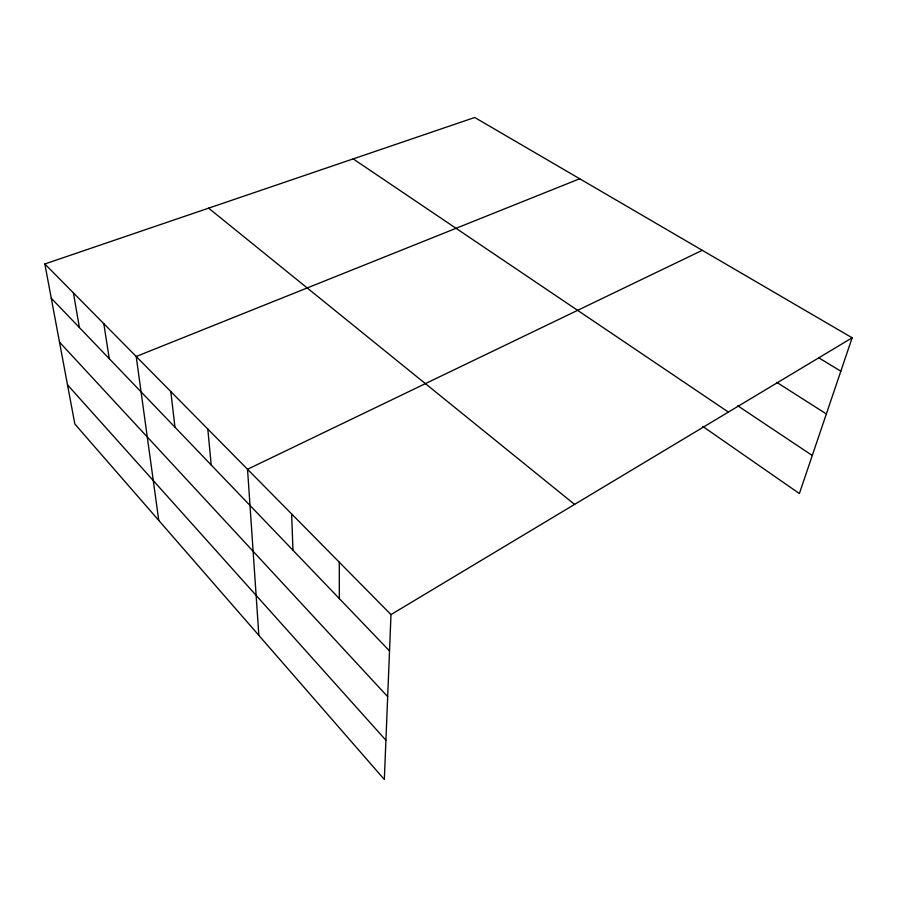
<?xml version="1.0" encoding="UTF-8"?>
<svg xmlns="http://www.w3.org/2000/svg" width="897" height="897" viewBox="0 0 897 897"><rect width="100%" height="100%" fill="white"/><g stroke="black" fill="none" stroke-linecap="round" stroke-linejoin="round"><path stroke-width="1.35" d="M44.85 263.965L390.991 614.591L384.331 779.515L74.843 424.023L44.85 263.965L474.715 117.485L852.15 337.799L799.384 493.552L702.665 426.355M390.991 614.591L852.15 337.799M702.284 250.319L247.538 469.277L258.852 635.379M579.686 178.761L136.198 356.49L158.769 520.428M818.58 357.701L840.837 371.201M776.69 382.313L826.35 413.954M737.738 405.769L812.278 455.485M353.183 158.904L728.398 412.082M208.62 208.16L574.585 504.394M51.275 298.23L389.522 650.93M59.494 342.138L387.672 696.655M67.499 384.835L385.912 740.249M73.419 292.904L79.396 327.551M103.805 323.682L109.266 358.71M170.789 391.529L174.971 427.207M207.812 429.035L211.199 464.982M291.626 513.925L292.971 550.253M339.29 562.217L339.346 598.602"/></g></svg>
